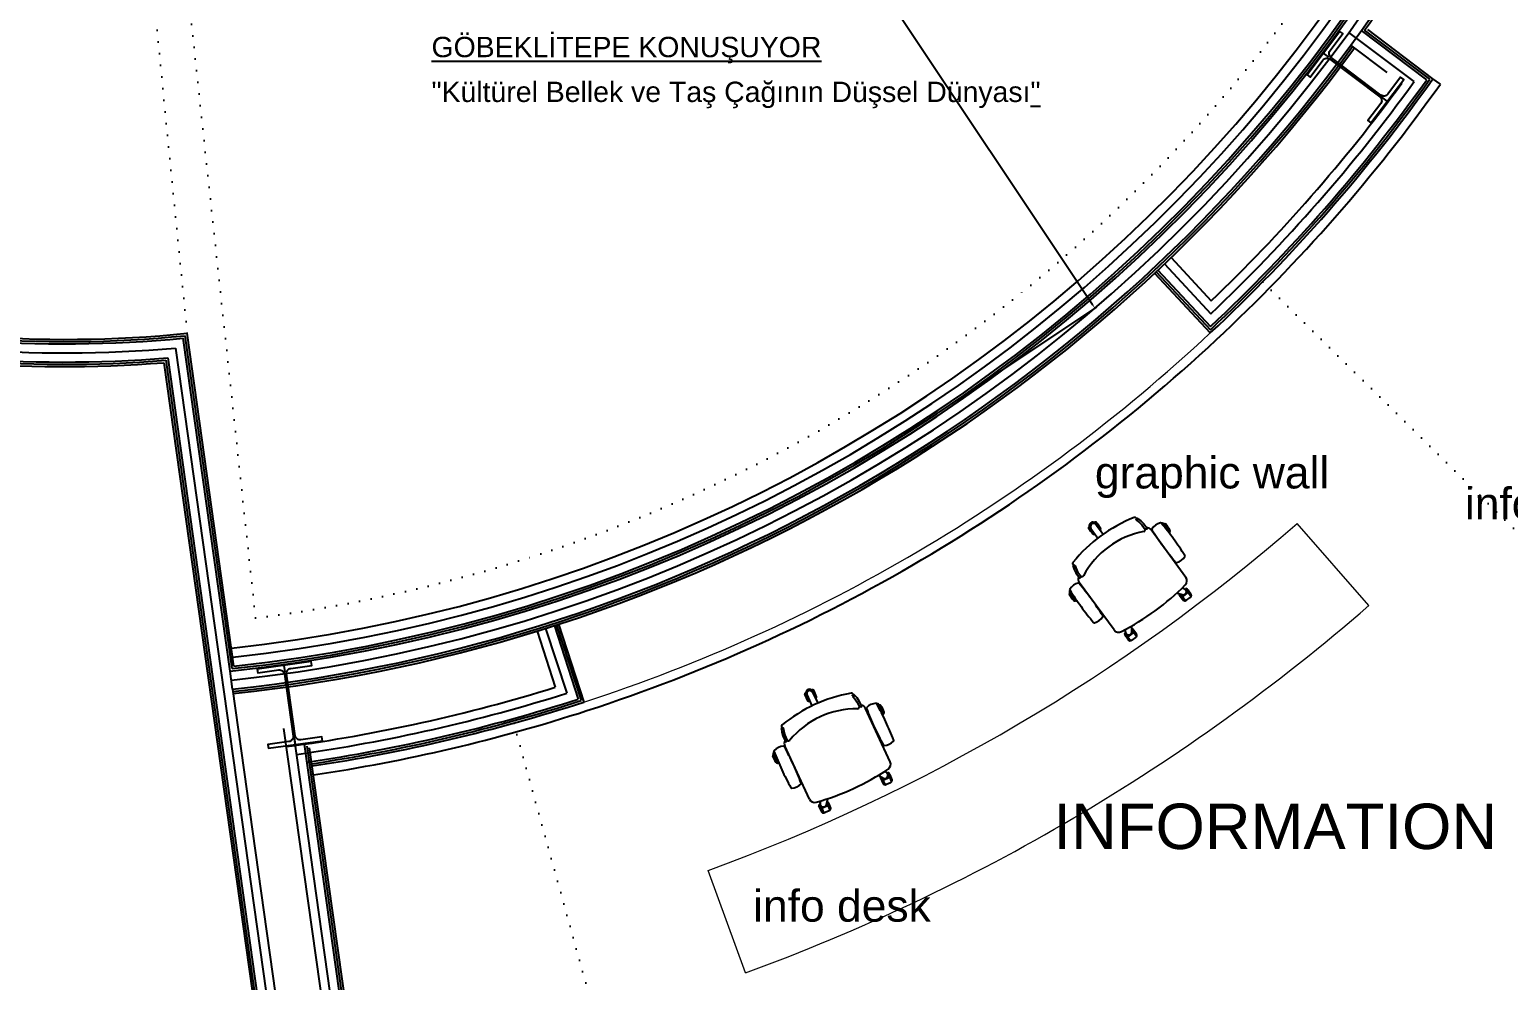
# Model space of a CAD drawing. Header units: millimetres. Extents: x 132785 to 150483, y 90225 to 103753.
# Drawn here: x 135701 to 136516, y 92216 to 92739 of the extents above; entities that cross this region are included whole.
import ezdxf

# ---------------------------------------------------------------- set-up
doc = ezdxf.new("R2010")
doc.units = ezdxf.units.MM
for name, pattern in [('061-GZM-AP-100$0$DASHDOT', [1, 0.5, -0.25, 0, -0.25]), ('061-GZM-AP-100$0$HIDDEN', [0.375, 0.25, -0.125]), ('DOT', [6.35, 0, -6.35])]:
    doc.linetypes.add(name, pattern=pattern)
doc.layers.add('061-GZM-AP-100$0$A-cephe', color=181, linetype='Continuous')
doc.layers.add('061-GZM-AP-100$0$A-HATCH', color=8, linetype='Continuous')
doc.layers.add('061-GZM-AP-100$0$A-kiris', color=252, linetype='Continuous', lineweight=0)
doc.styles.get("Standard").update_dxf_attribs({"font": 'arial.ttf'})
doc.dimstyles.new('ISO-25', dxfattribs={"dimtxt": 2.5, "dimasz": 2.5, "dimexe": 1.25, "dimexo": 0.625, "dimtad": 1, "dimtxsty": 'Standard', "dimcen": 2.5, "dimadec": 0, "dimazin": 0, "dimtfac": 1, "dimtmove": 0, "dimatfit": 3, "dimfxl": 1, "dimarcsym": 0})

# ---------------------------------------------------------------- blocks, each defined once
blk = doc.blocks.new('*D86')
at = {"color": 0, "lineweight": -2, "transparency": 16777216}
for p, q in [((135721.37, 93249.05), (135808.69, 93307.27)), ((135809.03, 93304.49), (136286.77, 92587.89)), ((136201.88, 92528.29), (136289.2, 92586.5))]:
    blk.add_line(p, q, dxfattribs=at)
at = {"color": 0, "transparency": 16777216}
for points in [[(135809.38, 93304.72), (135808.69, 93304.26), (135807.65, 93306.57)], [(136287.12, 92588.12), (136286.42, 92587.66), (136288.16, 92585.81)]]:
    blk.add_solid(points, dxfattribs=at)
at = {"color": 0, "transparency": 16777216, "insert": (136049.67, 92947.37), "char_height": 2.5, "attachment_point": 5, "rotation": 303.69007}
blk.add_mtext('866,25', dxfattribs=at)

msp = doc.modelspace()

# ---------------------------------------------------------------- hatches: boundary and pattern name
at = {"layer": '061-GZM-AP-100$0$A-HATCH'}
h = msp.add_hatch(dxfattribs=at)
h.set_pattern_fill('ANSI35', color=253, angle=-37, style=0)
h.set_pattern_definition([(8, (135720.849, 93248.707), (-0.88375, 6.288202), []), (8, (135724.435, 93246.005), (-0.88375, 6.288202), [7.9375, -1.5875, 0, -1.5875])])
h.paths.add_polyline_path([(136069.799, 91840.753), (136123.247, 91648.027), (136161.792, 91658.717), (136108.344, 91851.443)])
h.paths.add_polyline_path([(136783.098, 92260.919), (136968.543, 92078.682), (136940.507, 92050.152), (136755.062, 92232.389)])
h.paths.add_polyline_path([(137089.158, 93428.388), (137085.679, 93453.144), (136743.963, 93405.119), (136747.442, 93380.363)])
edge = h.paths.add_edge_path()
edge.add_line((137161.19, 93415.79), (137136.426, 93412.31))
edge.add_arc((135720.849, 93248.707), 1425, 352.502601, 366.592595, ccw=False)
edge.add_line((137133.666, 93062.771), (136747.441, 93117.052))
edge.add_line((136747.441, 93117.052), (136743.962, 93092.295))
edge.add_line((136743.962, 93092.295), (137154.945, 93034.535))
edge.add_arc((135720.849, 93248.707), 1450, 351.506065, 366.616865)

# ---------------------------------------------------------------- linework, layer by layer
at = {"color": 253, "linetype": 'DOT'}
for p, q in [((135788.178, 92572.049), (135756.989, 92885.501)), ((135825.84, 92415.294), (135776.486, 92872.802)), ((136380.605, 92600.366), (136684.053, 92302.168)), ((135968.045, 92357.349), (136081.74, 91947.379))]:
    msp.add_line(p, q, dxfattribs=at)
at = {"color": 253, "ltscale": 12}
for p, q in [((136463.994, 92710.617), (136428.049, 92737.704)), ((136326.432, 92610.296), (136352.047, 92582.828)), ((135781.748, 92563.91), (135836.051, 92177.528)), ((135985.623, 92409.544), (135997.23, 92373.824)), ((135870.789, 92181.84), (135847.15, 92350.039))]:
    msp.add_line(p, q, dxfattribs=at)
at = {"color": 253}
for p, q in [((136429.102, 92730.65), (136435.006, 92738.722)), ((136470.911, 92711.666), (136434.961, 92738.756)), ((136472.637, 92711.93), (136436.686, 92739.022)), ((136474.361, 92712.196), (136438.409, 92739.288)), ((136449.07, 92715.603), (136429.102, 92730.65)), ((136330.089, 92613.706), (136352.256, 92589.935)), ((136321.007, 92605.116), (136351.697, 92572.205)), ((136321.921, 92605.969), (136351.758, 92573.972)), ((136322.833, 92606.823), (136351.818, 92575.741)), ((135811.803, 92385.988), (135786.036, 92569.327)), ((135812.872, 92387.359), (135787.107, 92570.687)), ((135813.942, 92388.731), (135788.178, 92572.049)), ((135776.382, 92557.183), (135830.717, 92170.568)), ((135777.456, 92558.525), (135831.784, 92171.96)), ((135775.308, 92555.844), (135829.651, 92169.176)), ((136288.233, 92467.99), (136287.938, 92467.774)), ((136289.546, 92465.853), (136288.527, 92467.245)), ((136288.756, 92466.595), (136292.709, 92461.367)), ((136291.295, 92464.655), (136288.932, 92467.882)), ((136310.996, 92469.327), (136310.831, 92469.928)), ((136310.997, 92469.327), (136310.831, 92469.928)), ((136311.018, 92470.276), (136311.298, 92469.893)), ((136311.246, 92468.958), (136312.619, 92467.906)), ((136311.928, 92469.897), (136313.38, 92468.785)), ((136312.619, 92467.906), (136313.955, 92466.599)), ((136313.38, 92468.785), (136314.828, 92467.367)), ((136313.955, 92466.599), (136315.895, 92464.029)), ((136314.828, 92467.367), (136316.877, 92464.654)), ((136326.424, 92466.979), (136326.333, 92466.912)), ((136329.485, 92463.643), (136327.122, 92466.871)), ((136287.054, 92461.55), (136284.691, 92464.778)), ((136285.094, 92465.693), (136284.799, 92465.477)), ((136285.421, 92464.971), (136286.44, 92463.579)), ((136285.924, 92464.625), (136289.764, 92459.202)), ((136286.588, 92463.688), (136286.44, 92463.579)), ((136286.44, 92463.579), (136288.071, 92461.35)), ((136287.916, 92461.562), (136287.752, 92461.442)), ((136289.546, 92465.853), (136289.398, 92465.745)), ((136291.178, 92463.624), (136289.546, 92465.853)), ((136291.186, 92463.956), (136291.023, 92463.836)), ((136315.893, 92464.04), (136315.891, 92464.05)), ((136338.217, 92437.639), (136319.093, 92463.765)), ((136320.492, 92462.381), (136320.298, 92462.12)), ((136322.646, 92459.147), (136322.563, 92459.026)), ((136326.699, 92465.046), (136326.682, 92465.022)), ((136327.737, 92464.842), (136326.718, 92466.234)), ((136327.737, 92464.842), (136327.163, 92464.422)), ((136329.368, 92462.612), (136327.737, 92464.842)), ((136329.377, 92462.944), (136329.213, 92462.824)), ((136276.025, 92444.663), (136276.305, 92444.28)), ((136276.111, 92443.681), (136276.732, 92441.961)), ((136276.935, 92444.396), (136276.413, 92444.736)), ((136276.732, 92441.961), (136277.645, 92440.151)), ((136277.212, 92444.047), (136277.823, 92442.354)), ((136277.767, 92442.483), (136278.642, 92440.752)), ((136277.645, 92440.151), (136279.612, 92437.378)), ((136278.642, 92440.752), (136280.505, 92438.125)), ((136298.672, 92408.694), (136279.553, 92434.816)), ((136280.494, 92438.131), (136280.485, 92438.136)), ((136276.473, 92424.841), (136274.11, 92428.069)), ((136274.218, 92428.768), (136274.309, 92428.834)), ((136275.859, 92426.87), (136274.84, 92428.262)), ((136275.859, 92426.87), (136276.484, 92427.328)), ((136277.49, 92424.641), (136275.859, 92426.87)), ((136275.977, 92427.921), (136276.069, 92427.949)), ((136280.459, 92433.054), (136280.702, 92433.138)), ((136282.891, 92430.021), (136282.967, 92430.044)), ((136336.267, 92428.007), (136333.168, 92428.957)), ((136336.982, 92424.94), (136334.619, 92428.167)), ((136336.367, 92426.969), (136335.416, 92428.268)), ((136337.332, 92431.326), (136336.119, 92431.733)), ((136336.367, 92426.969), (136339.474, 92429.242)), ((136337.999, 92424.739), (136336.367, 92426.969)), ((136337.777, 92431.099), (136338.161, 92431.38)), ((136337.998, 92431.26), (136339.474, 92429.242)), ((136338.616, 92425.082), (136340.593, 92426.529)), ((136341.223, 92428.044), (136338.86, 92431.272)), ((136339.474, 92429.242), (136341.106, 92427.013)), ((136340.951, 92427.225), (136341.115, 92427.345)), ((136277.172, 92424.733), (136277.335, 92424.853)), ((136337.68, 92424.831), (136337.844, 92424.951)), ((135990.405, 92411.008), (136003.538, 92370.588)), ((135991.595, 92411.392), (136005.114, 92369.783)), ((135992.784, 92411.777), (136006.69, 92368.98)), ((136308.442, 92407.653), (136308.474, 92410.882)), ((135980.868, 92407.999), (135990.912, 92377.087)), ((136306.909, 92402.928), (136304.547, 92406.156)), ((136305.039, 92407.136), (136304.655, 92406.855)), ((136304.818, 92406.975), (136306.295, 92404.957)), ((136304.957, 92407.64), (136304.936, 92408.908)), ((136309.402, 92407.231), (136306.295, 92404.957)), ((136306.295, 92404.957), (136307.927, 92402.728)), ((136307.772, 92402.94), (136307.608, 92402.82)), ((136309.402, 92407.231), (136308.451, 92408.531)), ((136310.52, 92404.518), (136308.543, 92403.071)), ((136311.15, 92406.033), (136308.788, 92409.26)), ((136311.034, 92405.002), (136309.402, 92407.231)), ((136311.042, 92405.334), (136310.878, 92405.214)), ((135813.195, 92376.08), (135811.803, 92385.988)), ((135813.195, 92376.08), (135840.317, 92183.096)), ((136130.039, 92369.668), (136128.361, 92373.299)), ((136128.606, 92373.963), (136128.938, 92374.116)), ((136129.838, 92371.778), (136129.115, 92373.344)), ((136129.573, 92372.829), (136132.228, 92366.837)), ((136129.838, 92371.778), (136130.004, 92371.855)), ((136130.997, 92369.27), (136129.838, 92371.778)), ((136130.703, 92369.424), (136130.887, 92369.509)), ((136132.137, 92375.594), (136132.469, 92375.748)), ((136132.61, 92374.959), (136133.333, 92373.393)), ((136132.668, 92374.351), (136135.55, 92368.363)), ((136134.81, 92371.872), (136133.133, 92375.503)), ((136133.166, 92373.316), (136133.333, 92373.393)), ((136133.333, 92373.393), (136134.492, 92370.885)), ((136134.382, 92371.123), (136134.566, 92371.209)), ((136154.719, 92372.405), (136154.675, 92373.027)), ((136154.89, 92371.994), (136156.074, 92370.639)), ((136154.927, 92373.331), (136155.126, 92372.901)), ((136155.744, 92372.78), (136156.948, 92371.403)), ((136155.989, 92370.75), (136157.079, 92369.146)), ((136156.948, 92371.403), (136158.088, 92369.726)), ((136157.079, 92369.146), (136158.473, 92366.243)), ((136158.088, 92369.726), (136159.559, 92366.662)), ((136158.473, 92366.255), (136158.474, 92366.265)), ((136175.407, 92336.085), (136161.829, 92365.471)), ((136162.931, 92363.825), (136162.74, 92363.653)), ((136169.593, 92365.256), (136169.523, 92365.189)), ((136169.705, 92367.205), (136169.603, 92367.158)), ((136170.57, 92364.85), (136169.846, 92366.416)), ((136170.57, 92364.85), (136169.867, 92364.525)), ((136172.046, 92363.329), (136170.369, 92366.961)), ((136171.728, 92362.342), (136170.57, 92364.85)), ((136171.802, 92362.666), (136171.618, 92362.581)), ((135865.13, 92186.176), (135841.501, 92354.308)), ((136115.451, 92354.163), (136115.72, 92352.354)), ((136115.561, 92355.143), (136115.76, 92354.713)), ((136115.72, 92352.354), (136116.257, 92350.4)), ((136116.401, 92354.702), (136115.956, 92355.138)), ((136116.401, 92354.701), (136115.956, 92355.138)), ((136116.603, 92354.304), (136116.857, 92352.594)), ((136116.857, 92352.594), (136117.353, 92350.791)), ((136164.405, 92360.227), (136164.348, 92360.172)), ((135876.447, 92177.504), (135852.795, 92345.797)), ((135877.862, 92176.42), (135854.206, 92344.741)), ((136116.257, 92350.4), (136117.638, 92347.293)), ((136130.919, 92315.531), (136117.34, 92344.923)), ((136117.353, 92350.791), (136118.66, 92347.849)), ((136118.651, 92347.856), (136118.643, 92347.862)), ((135879.276, 92175.336), (135855.616, 92343.686)), ((136112.409, 92335.775), (136110.731, 92339.407)), ((136110.975, 92340.07), (136111.078, 92340.117)), ((136112.208, 92337.886), (136111.485, 92339.452)), ((136112.208, 92337.886), (136112.853, 92338.184)), ((136113.367, 92335.378), (136112.208, 92337.886)), ((136112.532, 92338.893), (136112.562, 92338.896)), ((136117.873, 92343.029), (136118.195, 92343.072)), ((136119.657, 92339.577), (136119.803, 92339.591)), ((136113.072, 92335.531), (136113.257, 92335.616)), ((136171.581, 92327.036), (136168.741, 92328.573)), ((136173.281, 92330.077), (136172.183, 92330.711)), ((136173.683, 92329.761), (136174.115, 92329.961)), ((136173.931, 92329.876), (136174.979, 92327.606)), ((136176.456, 92326.086), (136174.778, 92329.717)), ((136171.685, 92323.881), (136170.007, 92327.512)), ((136171.484, 92325.992), (136170.809, 92327.454)), ((136171.484, 92325.992), (136174.979, 92327.606)), ((136172.643, 92323.484), (136171.484, 92325.992)), ((136172.349, 92323.637), (136172.533, 92323.722)), ((136173.315, 92323.698), (136175.539, 92324.726)), ((136174.979, 92327.606), (136176.138, 92325.098)), ((136176.028, 92325.337), (136176.212, 92325.422)), ((136137.854, 92308.25), (136136.176, 92311.882)), ((136136.853, 92312.745), (136136.42, 92312.545)), ((136136.605, 92312.63), (136137.653, 92310.361)), ((136136.87, 92313.245), (136137.102, 92314.503)), ((136141.148, 92311.976), (136137.653, 92310.361)), ((136140.288, 92312.567), (136140.96, 92315.738)), ((136141.148, 92311.976), (136140.473, 92313.438)), ((136142.625, 92310.455), (136140.947, 92314.086)), ((136142.307, 92309.468), (136141.148, 92311.976)), ((136137.653, 92310.361), (136138.812, 92307.853)), ((136138.702, 92308.091), (136138.518, 92308.006)), ((136141.708, 92309.095), (136139.484, 92308.067)), ((136142.381, 92309.791), (136142.197, 92309.706))]:
    msp.add_line(p, q, dxfattribs=at)
at = {"color": 253, "linetype": '061-GZM-AP-100$0$DASHDOT', "ltscale": 10}
for p, q in [((136449.204, 92699.852), (136414.064, 92726.332)), ((135847.775, 92345.583), (135841.651, 92389.154))]:
    msp.add_line(p, q, dxfattribs=at)
msp.add_line((136478.434, 92709.296), (136474.361, 92712.196))
at = {"color": 253, "lineweight": 0}
for p, q in [((136438.939, 92422.044), (136399.592, 92467.341)), ((136095.728, 92219.877), (136075.186, 92276.251))]:
    msp.add_line(p, q, dxfattribs=at)
at = {"color": 253, "linetype": 'Continuous'}
for points in [[(136417.713, 92727.683), (136424.769, 92737.047), (136423.092, 92738.311), (136405.037, 92714.352), (136406.714, 92713.088), (136413.771, 92722.452, -0.4142136), (136417.552, 92722.984), (136445.025, 92702.281, -0.4142136), (136445.556, 92698.5), (136438.5, 92689.136), (136440.177, 92687.872), (136458.232, 92711.831), (136456.555, 92713.095), (136449.498, 92703.731, -0.4142136), (136445.717, 92703.2), (136418.244, 92723.902, -0.4142136)], [(135845.187, 92387.531), (135856.797, 92389.163), (135856.505, 92391.242), (135826.797, 92387.067), (135827.089, 92384.987), (135838.7, 92386.619, -0.4142136), (135841.75, 92384.321), (135846.537, 92350.256, -0.4142136), (135844.239, 92347.206), (135832.628, 92345.575), (135832.921, 92343.495), (135862.629, 92347.67), (135862.337, 92349.75), (135850.726, 92348.118, -0.4142136), (135847.676, 92350.416), (135842.889, 92384.481, -0.4142136)]]:
    msp.add_lwpolyline(points, format="xyb", close=True, dxfattribs=at)
at = {"color": 253}
for centre, radius, start, end in [((135720.849, 93248.707), 877.5, 324.469171, 141.530744), ((135720.849, 93248.707), 867.5, 276.018284, 144.981716), ((135720.849, 93248.707), 866.25, 276.098149, 144.901851), ((135720.849, 93248.707), 865, 276.178241, 144.821759), ((135720.849, 93248.707), 878.75, 324.54861, 333.998503), ((135720.849, 93248.707), 877.5, 276.040877, 323.816094), ((135720.849, 93248.707), 878.75, 276.040877, 323.816094), ((135720.849, 93248.707), 880, 276.040877, 323.816094), ((135720.849, 93248.707), 925, 313, 324.548614), ((135720.849, 93248.707), 923.75, 313.077532, 324.473152), ((135720.849, 93248.707), 922.5, 313.155273, 324.397487), ((135720.849, 93248.707), 912.5, 313.784898, 323.793485), ((135720.849, 93248.707), 680, 255.292527, 275.682373), ((135720.849, 93248.707), 681.25, 255.397657, 275.581409), ((135720.849, 93248.707), 682.5, 255.502403, 275.480806), ((135720.849, 93248.707), 695, 255.292527, 274.494226), ((135720.849, 93248.707), 693.75, 255.395763, 274.591325), ((135720.849, 93248.707), 692.5, 255.499372, 274.688766), ((136340.563, 92393.199), 83.289, 111.645021, 140.758707), ((136286.974, 92466.108), 1.925, 36.201864, 216.201864), ((136287.364, 92465.576), 1.725, 36.201864, 216.201864), ((136288.529, 92467.587), 0.5, 36.201864, 126.201864), ((136274.042, 92454.505), 20.016, 30.467349, 41.936379), ((136310.211, 92469.685), 1, 36.201864, 111.645021), ((136311.017, 92470), 0.2, 201.111716, 291.04208), ((136311.017, 92470), 0.2, 201.111716, 291.04208), ((136309.986, 92469.018), 1.242, 40.062543, 47.126071), ((136311.671, 92469.513), 0.7, 195.441978, 232.560369), ((136340.563, 92393.199), 81.488, 110.675757, 111.221584), ((136340.563, 92393.199), 82.088, 110.675757, 111.04208), ((136311.685, 92469.72), 0.3, 290.675757, 110.675757), ((136326.256, 92459.988), 7.921, 104.868965, 147.534763), ((136324.326, 92467.258), 0.4, 39.965947, 110.495509), ((136194.899, 92358.787), 169.27, 36.201864, 39.965947), ((136325.103, 92465.702), 1.725, 337.650845, 102.214729), ((136326.719, 92466.575), 0.5, 36.201864, 126.201864), ((136312.233, 92453.494), 20.016, 30.467349, 41.936379), ((136324.264, 92415.468), 48.298, 100.940449, 151.463279), ((136285.094, 92465.073), 0.5, 126.201864, 216.201864), ((136301.943, 92474.927), 20.016, 210.467349, 221.936379), ((136287.457, 92461.846), 0.5, 216.201864, 306.201864), ((136290.891, 92464.359), 0.5, 306.201864, 36.201864), ((136314.907, 92463.871), 1, 280.940449, 9.77801), ((136324.264, 92415.468), 49.299, 98.848081, 99.77801), ((136316.511, 92461.875), 3.2, 36.201864, 88.82883), ((136316.635, 92464.476), 0.3, 278.848081, 37.890641), ((136319.91, 92464.026), 0.4, 141.908219, 212.437781), ((136462.432, 92554.605), 169.27, 212.437781, 216.201864), ((136329.081, 92463.348), 0.5, 306.201864, 36.201864), ((136194.899, 92358.787), 169.27, 32.437781, 36.201864), ((136462.432, 92554.605), 169.27, 216.201864, 219.965947), ((136276.832, 92445.253), 1, 140.758707, 216.201864), ((136276.353, 92443.858), 0.3, 141.727972, 321.727972), ((136340.563, 92393.199), 82.088, 141.361648, 141.727972), ((136276.288, 92444.58), 0.2, 321.361648, 51.292012), ((136277.535, 92445.266), 1.242, 205.277657, 212.341185), ((136340.563, 92393.199), 81.488, 141.182144, 141.727972), ((136276.554, 92443.809), 0.7, 19.843359, 56.96175), ((136333.006, 92446.134), 0.4, 219.965947, 290.495509), ((136331.076, 92453.403), 7.921, 284.868965, 327.534763), ((136337.421, 92449.366), 0.4, 321.908219, 32.437781), ((136280.984, 92426.852), 7.921, 104.868965, 147.534763), ((136282.135, 92436.706), 3.2, 160.149673, 216.201864), ((136279.054, 92434.121), 0.4, 39.965947, 104.868965), ((136149.627, 92325.65), 169.27, 36.201864, 39.965947), ((136279.855, 92437.556), 0.3, 214.513087, 333.555647), ((136324.264, 92415.468), 49.299, 152.625718, 153.555647), ((136280.954, 92439.019), 1, 242.625718, 331.463279), ((136335.634, 92435.748), 3.2, 315.093829, 36.201864), ((136274.514, 92428.364), 0.5, 126.201864, 216.201864), ((136275.834, 92429.641), 1.725, 147.836959, 274.752883), ((136291.363, 92438.218), 20.016, 210.467349, 221.936379), ((136274.638, 92430.889), 0.4, 141.908219, 212.437781), ((136417.16, 92521.469), 169.27, 212.437781, 216.201864), ((136238.024, 92533.04), 141.017, 306.201864, 315.093829), ((136335.023, 92428.463), 0.5, 171.094828, 216.201864), ((136351.871, 92438.316), 20.016, 210.467349, 221.936379), ((136336.772, 92429.675), 1.743, 252.770455, 71.618071), ((136338.457, 92430.976), 0.5, 36.201864, 126.201864), ((136323.97, 92417.895), 20.016, 30.467349, 41.936379), ((136340.819, 92427.748), 0.5, 306.201864, 36.201864), ((136276.876, 92425.137), 0.5, 216.201864, 306.201864), ((136417.16, 92521.469), 169.27, 216.201864, 219.965947), ((136149.627, 92325.65), 169.27, 32.437781, 36.201864), ((136238.024, 92533.04), 141.017, 297.309899, 306.201864), ((136337.385, 92425.235), 0.5, 216.201864, 306.201864), ((136287.734, 92412.998), 0.4, 219.965947, 290.495509), ((136285.804, 92420.267), 7.921, 284.868965, 327.534763), ((136292.149, 92416.23), 0.4, 321.908219, 32.437781), ((136308.384, 92408.965), 0.5, 36.201864, 81.3089), ((136301.254, 92410.585), 3.2, 216.201864, 297.309899), ((136304.95, 92406.451), 0.5, 126.201864, 216.201864), ((136321.799, 92416.305), 20.016, 210.467349, 221.936379), ((136306.699, 92407.664), 1.743, 180.785657, 359.633273), ((136307.313, 92403.224), 0.5, 216.201864, 306.201864), ((136293.898, 92395.883), 20.016, 30.467349, 41.936379), ((136310.747, 92405.737), 0.5, 306.201864, 36.201864), ((135720.849, 93248.707), 912.5, 277.682656, 287.215102), ((135720.849, 93248.707), 922.5, 278.314036, 287.844727), ((135720.849, 93248.707), 923.75, 278.391988, 287.922468), ((135720.849, 93248.707), 925, 278.469728, 288), ((136168.65, 92291.934), 83.289, 100.241293, 129.354979), ((136128.815, 92373.509), 0.5, 114.798136, 204.798136), ((136147.28, 92379.837), 20.016, 199.063621, 210.532651), ((136130.862, 92374.151), 1.925, 24.798136, 204.798136), ((136131.139, 92373.553), 1.725, 24.798136, 204.798136), ((136130.493, 92369.878), 0.5, 204.798136, 294.798136), ((136132.679, 92375.294), 0.5, 24.798136, 114.798136), ((136115.892, 92365.335), 20.016, 19.063621, 30.532651), ((136134.356, 92371.662), 0.5, 294.798136, 24.798136), ((136154.019, 92372.911), 1, 24.798136, 100.241293), ((136154.872, 92373.061), 0.2, 189.707988, 279.638352), ((136153.667, 92372.302), 1.242, 28.658815, 35.722343), ((136155.417, 92372.455), 0.7, 184.03825, 221.156641), ((136168.65, 92291.934), 81.488, 99.272028, 99.817856), ((136168.65, 92291.934), 82.088, 99.272028, 99.638352), ((136155.472, 92372.654), 0.3, 279.272028, 99.272028), ((136157.075, 92316.986), 48.298, 89.536721, 140.059551), ((136157.474, 92366.283), 1, 269.536721, 358.374282), ((136157.075, 92316.986), 49.299, 87.444353, 88.374282), ((136159.287, 92366.536), 0.3, 267.444353, 26.486913), ((136158.924, 92364.129), 3.2, 24.798136, 80.850327), ((136162.679, 92365.571), 0.4, 136.131035, 201.034053), ((136320.297, 92426.183), 169.27, 201.034053, 204.798136), ((136168.101, 92360.359), 7.921, 93.465237, 136.131035), ((136167.646, 92367.866), 0.4, 28.562219, 99.091781), ((136019.328, 92287.127), 169.27, 24.798136, 28.562219), ((136168.158, 92366.215), 1.725, 326.247117, 93.163041), ((136169.915, 92366.751), 0.5, 24.798136, 114.798136), ((136153.128, 92356.792), 20.016, 19.063621, 30.532651), ((136171.592, 92363.12), 0.5, 294.798136, 24.798136), ((136115.724, 92354.289), 0.3, 130.324244, 310.324244), ((136116.469, 92355.562), 1, 129.354979, 204.798136), ((136168.65, 92291.934), 82.088, 129.95792, 130.324244), ((136168.65, 92291.934), 81.488, 129.778416, 130.324244), ((136115.802, 92355.01), 0.2, 309.95792, 39.888284), ((136115.802, 92355.01), 0.2, 309.95792, 39.888284), ((136117.161, 92355.436), 1.242, 193.873929, 200.937457), ((136115.911, 92354.202), 0.7, 8.439631, 45.558022), ((136320.297, 92426.183), 169.27, 204.798136, 208.562219), ((136019.328, 92287.127), 169.27, 21.034053, 24.798136), ((136117.171, 92336.828), 7.921, 93.465237, 136.131035), ((136116.716, 92344.335), 0.4, 28.562219, 99.091781), ((136120.245, 92346.266), 3.2, 152.17117, 204.798136), ((135968.398, 92263.596), 169.27, 24.798136, 28.562219), ((136117.91, 92347.419), 0.3, 203.109359, 322.151919), ((136157.075, 92316.986), 49.299, 141.22199, 142.151919), ((136119.277, 92348.636), 1, 231.22199, 320.059551), ((136171.978, 92345.443), 0.4, 208.562219, 279.091781), ((136171.523, 92352.951), 7.921, 273.465237, 316.131035), ((136176.946, 92347.739), 0.4, 310.504491, 21.034053), ((136111.185, 92339.616), 0.5, 114.798136, 204.798136), ((136129.65, 92345.944), 20.016, 199.063621, 210.532651), ((136112.732, 92340.606), 1.725, 138.785271, 263.349155), ((136111.749, 92342.04), 0.4, 130.504491, 201.034053), ((136269.367, 92402.652), 169.27, 201.034053, 204.798136), ((136172.501, 92334.743), 3.2, 303.690101, 24.798136), ((136112.863, 92335.985), 0.5, 204.798136, 294.798136), ((136269.367, 92402.652), 169.27, 204.798136, 208.562219), ((135968.398, 92263.596), 169.27, 21.034053, 24.798136), ((136096.054, 92449.414), 141.017, 294.798136, 303.690101), ((136170.461, 92327.722), 0.5, 159.6911, 204.798136), ((136172.416, 92328.565), 1.743, 241.366727, 60.214343), ((136174.324, 92329.507), 0.5, 24.798136, 114.798136), ((136157.538, 92319.548), 20.016, 19.063621, 30.532651), ((136121.048, 92321.912), 0.4, 208.562219, 279.091781), ((136120.593, 92329.42), 7.921, 273.465237, 316.131035), ((136126.016, 92324.208), 0.4, 310.504491, 21.034053), ((136096.054, 92449.414), 141.017, 285.906171, 294.798136), ((136188.926, 92334.05), 20.016, 199.063621, 210.532651), ((136172.139, 92324.091), 0.5, 204.798136, 294.798136), ((136176.002, 92325.876), 0.5, 294.798136, 24.798136), ((136133.825, 92316.874), 3.2, 204.798136, 285.906171), ((136136.63, 92312.091), 0.5, 114.798136, 204.798136), ((136155.095, 92318.419), 20.016, 199.063621, 210.532651), ((136138.585, 92312.934), 1.743, 169.381929, 348.229545), ((136140.494, 92313.876), 0.5, 24.798136, 69.905172), ((136123.707, 92303.917), 20.016, 19.063621, 30.532651), ((136138.308, 92308.46), 0.5, 204.798136, 294.798136), ((136142.171, 92310.245), 0.5, 294.798136, 24.798136)]:
    msp.add_arc(centre, radius, start, end, dxfattribs=at)
at = {"color": 253, "ltscale": 12}
for radius, start, end in [(872.5, 276.029645, 141.850752), (917.5, 313.468363, 324.092792), (687.5, 255.502403, 275.081975), (917.5, 278.000086, 287.531637)]:
    msp.add_arc((135720.849, 93248.707), radius, start, end, dxfattribs=at)
for radius, start, end in [(860, 276.167645, 144.832355), (855, 276.156926, 144.843074), (930, 313, 324.548614), (930, 288, 313), (930, 278.469728, 288)]:
    msp.add_arc((135720.849, 93248.707), radius, start, end)
at = {"color": 253, "linetype": 'DOT'}
msp.add_arc((135720.849, 93248.707), 840, 277.180119, 143.819919, dxfattribs=at)
at = {"color": 7}
msp.add_arc((135720.849, 93248.707), 1380.444, 170.499922, 284.877443, dxfattribs=at)
at = {"color": 253, "lineweight": 0}
for radius, start, end in [(925, 288, 313), (1035, 290.020416, 310.979584), (1095, 290.020416, 310.979584)]:
    msp.add_arc((135720.849, 93248.707), radius, start, end, dxfattribs=at)
at = {"color": 253}
for points, knots in [([(136288.227, 92461.373), (136288.221, 92461.37), (136288.214, 92461.366), (136288.185, 92461.351), (136288.164, 92461.343), (136288.127, 92461.332), (136288.112, 92461.331), (136288.087, 92461.335), (136288.078, 92461.341), (136288.071, 92461.35)], [49.3801079, 49.3801079, 49.3801079, 49.3801079, 49.7258722, 49.7258722, 51.0614747, 51.0614747, 52.3970772, 52.3970772, 53.7326797, 53.7326797, 53.7326797, 53.7326797]), ([(136291.178, 92463.624), (136291.184, 92463.615), (136291.187, 92463.605), (136291.184, 92463.58), (136291.178, 92463.565), (136291.157, 92463.533), (136291.142, 92463.516), (136291.119, 92463.493), (136291.114, 92463.488), (136291.109, 92463.483)], [32.4963648, 32.4963648, 32.4963648, 32.4963648, 33.8319673, 33.8319673, 35.1675698, 35.1675698, 36.5031723, 36.5031723, 36.8435002, 36.8435002, 36.8435002, 36.8435002]), ([(136329.368, 92462.612), (136329.375, 92462.604), (136329.378, 92462.593), (136329.374, 92462.568), (136329.368, 92462.554), (136329.347, 92462.522), (136329.333, 92462.504), (136329.296, 92462.467), (136329.274, 92462.447), (136329.226, 92462.407), (136329.199, 92462.385), (136329.139, 92462.338), (136329.106, 92462.313), (136329.036, 92462.261), (136329, 92462.235), (136328.927, 92462.181), (136328.89, 92462.154), (136328.855, 92462.128)], [32.4963648, 32.4963648, 32.4963648, 32.4963648, 33.8319673, 33.8319673, 35.1675698, 35.1675698, 36.5031723, 36.5031723, 37.8387748, 37.8387748, 39.1577116, 39.1577116, 40.4766485, 40.4766485, 41.7955854, 41.7955854, 43.1145222, 43.1145222, 43.1145222, 43.1145222]), ([(136340.593, 92426.529), (136340.628, 92426.555), (136340.665, 92426.582), (136340.738, 92426.636), (136340.774, 92426.662), (136340.843, 92426.714), (136340.876, 92426.739), (136340.937, 92426.785), (136340.964, 92426.807), (136341.012, 92426.848), (136341.034, 92426.868), (136341.07, 92426.905), (136341.085, 92426.923), (136341.106, 92426.954), (136341.112, 92426.969), (136341.115, 92426.994), (136341.112, 92427.004), (136341.106, 92427.013)], [43.1145222, 43.1145222, 43.1145222, 43.1145222, 44.4334591, 44.4334591, 45.752396, 45.752396, 47.0713328, 47.0713328, 48.3902697, 48.3902697, 49.7258722, 49.7258722, 51.0614747, 51.0614747, 52.3970772, 52.3970772, 53.7326797, 53.7326797, 53.7326797, 53.7326797]), ([(136277.49, 92424.641), (136277.497, 92424.632), (136277.506, 92424.626), (136277.531, 92424.622), (136277.546, 92424.623), (136277.583, 92424.633), (136277.604, 92424.642), (136277.651, 92424.666), (136277.676, 92424.681), (136277.729, 92424.714), (136277.759, 92424.733), (136277.822, 92424.777), (136277.855, 92424.801), (136277.925, 92424.851), (136277.962, 92424.878), (136278.035, 92424.931), (136278.071, 92424.958), (136278.107, 92424.984)], [32.4963648, 32.4963648, 32.4963648, 32.4963648, 33.8319673, 33.8319673, 35.1675698, 35.1675698, 36.5031723, 36.5031723, 37.8387748, 37.8387748, 39.1577116, 39.1577116, 40.4766485, 40.4766485, 41.7955854, 41.7955854, 43.1145222, 43.1145222, 43.1145222, 43.1145222]), ([(136337.999, 92424.739), (136338.006, 92424.73), (136338.015, 92424.724), (136338.04, 92424.72), (136338.055, 92424.721), (136338.092, 92424.732), (136338.113, 92424.741), (136338.16, 92424.764), (136338.185, 92424.779), (136338.238, 92424.812), (136338.267, 92424.832), (136338.33, 92424.875), (136338.364, 92424.899), (136338.434, 92424.95), (136338.47, 92424.976), (136338.543, 92425.029), (136338.58, 92425.056), (136338.616, 92425.082)], [32.4963648, 32.4963648, 32.4963648, 32.4963648, 33.8319673, 33.8319673, 35.1675698, 35.1675698, 36.5031723, 36.5031723, 37.8387748, 37.8387748, 39.1577116, 39.1577116, 40.4766485, 40.4766485, 41.7955854, 41.7955854, 43.1145222, 43.1145222, 43.1145222, 43.1145222]), ([(136308.543, 92403.071), (136308.508, 92403.045), (136308.471, 92403.018), (136308.398, 92402.965), (136308.362, 92402.938), (136308.292, 92402.888), (136308.258, 92402.864), (136308.195, 92402.821), (136308.166, 92402.801), (136308.113, 92402.768), (136308.087, 92402.753), (136308.041, 92402.729), (136308.019, 92402.721), (136307.983, 92402.71), (136307.967, 92402.709), (136307.943, 92402.713), (136307.933, 92402.719), (136307.927, 92402.728)], [43.1145222, 43.1145222, 43.1145222, 43.1145222, 44.4334591, 44.4334591, 45.752396, 45.752396, 47.0713328, 47.0713328, 48.3902697, 48.3902697, 49.7258722, 49.7258722, 51.0614747, 51.0614747, 52.3970772, 52.3970772, 53.7326797, 53.7326797, 53.7326797, 53.7326797]), ([(136311.034, 92405.002), (136311.04, 92404.993), (136311.043, 92404.982), (136311.04, 92404.957), (136311.033, 92404.943), (136311.013, 92404.911), (136310.998, 92404.894), (136310.961, 92404.857), (136310.939, 92404.837), (136310.892, 92404.796), (136310.864, 92404.774), (136310.804, 92404.727), (136310.771, 92404.703), (136310.702, 92404.651), (136310.665, 92404.624), (136310.592, 92404.571), (136310.556, 92404.544), (136310.52, 92404.518)], [32.4963648, 32.4963648, 32.4963648, 32.4963648, 33.8319673, 33.8319673, 35.1675698, 35.1675698, 36.5031723, 36.5031723, 37.8387748, 37.8387748, 39.1577116, 39.1577116, 40.4766485, 40.4766485, 41.7955854, 41.7955854, 43.1145222, 43.1145222, 43.1145222, 43.1145222]), ([(136130.997, 92369.27), (136131.002, 92369.26), (136131.01, 92369.253), (136131.033, 92369.243), (136131.048, 92369.242), (136131.086, 92369.245), (136131.109, 92369.249), (136131.14, 92369.258), (136131.147, 92369.26), (136131.154, 92369.262)], [32.4963648, 32.4963648, 32.4963648, 32.4963648, 33.8319673, 33.8319673, 35.1675698, 35.1675698, 36.5031723, 36.5031723, 36.8435002, 36.8435002, 36.8435002, 36.8435002]), ([(136134.396, 92370.76), (136134.403, 92370.764), (136134.408, 92370.768), (136134.436, 92370.786), (136134.454, 92370.8), (136134.48, 92370.827), (136134.489, 92370.84), (136134.497, 92370.864), (136134.497, 92370.875), (136134.492, 92370.885)], [49.3801079, 49.3801079, 49.3801079, 49.3801079, 49.7258722, 49.7258722, 51.0614747, 51.0614747, 52.3970772, 52.3970772, 53.7326797, 53.7326797, 53.7326797, 53.7326797]), ([(136171.728, 92362.342), (136171.733, 92362.332), (136171.734, 92362.321), (136171.725, 92362.297), (136171.717, 92362.285), (136171.69, 92362.258), (136171.672, 92362.243), (136171.629, 92362.214), (136171.603, 92362.199), (136171.548, 92362.169), (136171.517, 92362.153), (136171.449, 92362.119), (136171.412, 92362.101), (136171.334, 92362.064), (136171.293, 92362.045), (136171.211, 92362.007), (136171.169, 92361.988), (136171.129, 92361.969)], [32.4963648, 32.4963648, 32.4963648, 32.4963648, 33.8319673, 33.8319673, 35.1675698, 35.1675698, 36.5031723, 36.5031723, 37.8387748, 37.8387748, 39.1577116, 39.1577116, 40.4766485, 40.4766485, 41.7955854, 41.7955854, 43.1145222, 43.1145222, 43.1145222, 43.1145222]), ([(136113.367, 92335.378), (136113.371, 92335.368), (136113.379, 92335.36), (136113.403, 92335.351), (136113.418, 92335.349), (136113.456, 92335.352), (136113.478, 92335.357), (136113.529, 92335.371), (136113.557, 92335.38), (136113.616, 92335.402), (136113.648, 92335.415), (136113.718, 92335.446), (136113.756, 92335.462), (136113.835, 92335.498), (136113.876, 92335.517), (136113.958, 92335.555), (136113.999, 92335.574), (136114.039, 92335.592)], [32.4963648, 32.4963648, 32.4963648, 32.4963648, 33.8319673, 33.8319673, 35.1675698, 35.1675698, 36.5031723, 36.5031723, 37.8387748, 37.8387748, 39.1577116, 39.1577116, 40.4766485, 40.4766485, 41.7955854, 41.7955854, 43.1145222, 43.1145222, 43.1145222, 43.1145222]), ([(136172.643, 92323.484), (136172.647, 92323.474), (136172.655, 92323.466), (136172.679, 92323.457), (136172.694, 92323.455), (136172.732, 92323.458), (136172.755, 92323.462), (136172.805, 92323.476), (136172.833, 92323.486), (136172.892, 92323.508), (136172.924, 92323.521), (136172.994, 92323.551), (136173.032, 92323.568), (136173.111, 92323.604), (136173.152, 92323.623), (136173.234, 92323.66), (136173.275, 92323.68), (136173.315, 92323.698)], [32.4963648, 32.4963648, 32.4963648, 32.4963648, 33.8319673, 33.8319673, 35.1675698, 35.1675698, 36.5031723, 36.5031723, 37.8387748, 37.8387748, 39.1577116, 39.1577116, 40.4766485, 40.4766485, 41.7955854, 41.7955854, 43.1145222, 43.1145222, 43.1145222, 43.1145222]), ([(136175.539, 92324.726), (136175.579, 92324.744), (136175.62, 92324.763), (136175.702, 92324.801), (136175.743, 92324.82), (136175.821, 92324.857), (136175.858, 92324.875), (136175.927, 92324.909), (136175.958, 92324.925), (136176.013, 92324.955), (136176.038, 92324.97), (136176.082, 92325), (136176.099, 92325.014), (136176.126, 92325.041), (136176.135, 92325.054), (136176.143, 92325.077), (136176.142, 92325.088), (136176.138, 92325.098)], [43.1145222, 43.1145222, 43.1145222, 43.1145222, 44.4334591, 44.4334591, 45.752396, 45.752396, 47.0713328, 47.0713328, 48.3902697, 48.3902697, 49.7258722, 49.7258722, 51.0614747, 51.0614747, 52.3970772, 52.3970772, 53.7326797, 53.7326797, 53.7326797, 53.7326797]), ([(136139.484, 92308.067), (136139.444, 92308.049), (136139.403, 92308.03), (136139.321, 92307.992), (136139.28, 92307.973), (136139.201, 92307.938), (136139.164, 92307.921), (136139.093, 92307.891), (136139.061, 92307.877), (136139.002, 92307.855), (136138.974, 92307.846), (136138.924, 92307.832), (136138.901, 92307.827), (136138.864, 92307.825), (136138.848, 92307.826), (136138.825, 92307.835), (136138.817, 92307.843), (136138.812, 92307.853)], [43.1145222, 43.1145222, 43.1145222, 43.1145222, 44.4334591, 44.4334591, 45.752396, 45.752396, 47.0713328, 47.0713328, 48.3902697, 48.3902697, 49.7258722, 49.7258722, 51.0614747, 51.0614747, 52.3970772, 52.3970772, 53.7326797, 53.7326797, 53.7326797, 53.7326797]), ([(136142.307, 92309.468), (136142.312, 92309.458), (136142.312, 92309.447), (136142.304, 92309.423), (136142.295, 92309.41), (136142.269, 92309.383), (136142.251, 92309.369), (136142.207, 92309.34), (136142.182, 92309.324), (136142.127, 92309.294), (136142.096, 92309.278), (136142.028, 92309.244), (136141.99, 92309.226), (136141.912, 92309.189), (136141.871, 92309.17), (136141.789, 92309.132), (136141.748, 92309.113), (136141.708, 92309.095)], [32.4963648, 32.4963648, 32.4963648, 32.4963648, 33.8319673, 33.8319673, 35.1675698, 35.1675698, 36.5031723, 36.5031723, 37.8387748, 37.8387748, 39.1577116, 39.1577116, 40.4766485, 40.4766485, 41.7955854, 41.7955854, 43.1145222, 43.1145222, 43.1145222, 43.1145222])]:
    msp.add_open_spline(points, degree=3, knots=knots, dxfattribs=at)
at = {"layer": '061-GZM-AP-100$0$A-cephe', "color": 253}
for radius in [1450, 1462]:
    msp.add_arc((135720.849, 93248.707), radius, 285.5, 315.5, dxfattribs=at)
at = {"layer": '061-GZM-AP-100$0$A-kiris', "color": 253, "linetype": '061-GZM-AP-100$0$HIDDEN', "ltscale": 50}
for radius in [1450, 1400]:
    msp.add_circle((135720.849, 93248.707), radius, dxfattribs=at)

# ---------------------------------------------------------------- texts
at = {"color": 7, "attachment_point": 1}
for s, width, insert, char_height in [('{\\LGÖBEKLİTEPE KONUŞUYOR}', 670.8921, (135922.761, 92735.286), 11.2), ('"Kültürel Bellek ve Taş Çağının Düşsel Dünyası{\\L"}', 670.8921, (135922.761, 92710.607), 11.2), ('info board&brochure', 259.10859, (136491.942, 92487.049), 17.5)]:
    msp.add_mtext_dynamic_manual_height_columns(s, width=width, gutter_width=12.5, heights=[0], dxfattribs=dict(at, insert=insert, char_height=char_height))
at = {"char_height": 17.5, "attachment_point": 1}
for s, insert in [('graphic wall', (136288.152, 92504.102)), ('info desk', (136099.915, 92265.525))]:
    msp.add_mtext_dynamic_manual_height_columns(s, width=259.10859, gutter_width=12.5, heights=[0], dxfattribs=dict(at, insert=insert))
at = {"color": 253, "insert": (136265.275, 92313.023), "char_height": 25, "attachment_point": 1}
msp.add_mtext_dynamic_manual_height_columns('INFORMATION', width=259.10859, gutter_width=12.5, heights=[0], dxfattribs=at)

# ---------------------------------------------------------------- dimensions: what is measured, and where the dimension line sits
dim = msp.add_aligned_dim(p1=(135720.849, 93248.707), p2=(136201.358, 92527.944), distance=104.318, dimstyle='ISO-25')
dim.commit()
dim.dimension.update_dxf_attribs({"geometry": '*D86', "text_midpoint": (136049.672, 92947.371)})

doc.saveas('drawing.dxf')
